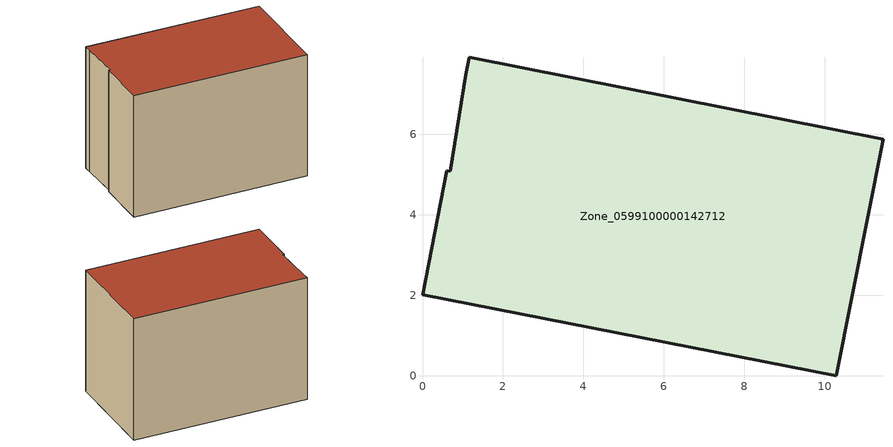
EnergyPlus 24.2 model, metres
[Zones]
Zone_0599100000142712
 floor ground (C_G): 0,2.02 0.61,5.1 0.7,5.08 1.07,7.48 1.16,7.92 11.45,5.88 10.29,0 z0
 wall outside (C_F): 1.16,7.92 1.07,7.48 0.7,5.08 0.61,5.1 0,2.02 10.29,0 11.45,5.88 1.16,7.92 z0:7.59
 roof outside (C_R): 0.61,5.1 0,2.02 10.29,0 11.45,5.88 1.16,7.92 1.07,7.48 0.7,5.08 z7.59
[BUILDING]
Pand.0599100000142712: North Axis=0; Terrain=City; Loads Convergence Tolerance Value=0.04; Temperature Convergence Tolerance Value=0.4; Solar Distribution=FullExterior; Maximum Number of Warmup Days=25; Minimum Number of Warmup Days=1
[Site:Location]
Rotterdam.The.Hague.AP_ZH_NLD Design_Conditions: Latitude=51.96; Longitude=4.45; Time Zone=1; Elevation=-4.5
[SITE:GROUNDTEMPERATURE:BUILDINGSURFACE]
18, 18, 18, 18, 18, 18, 18, 18, 18, 18, 18, 18
[MATERIAL] Thermal Absorptance=0.9; Solar Absorptance=0.7; Visible Absorptance=0.7
Name | Roughness | Thickness | Conductivity | Density | Specific Heat
G.TI.1975-1991 | MediumSmooth | 0.15 | 0.288461 | 540 | 1210
F.TI.1975-1991 | Rough | 0.3 | 0.230769 | 1920 | 840
R.TI.1975-1991 | MediumRough | 0.2 | 0.153846 | 1500 | 1000
[CONSTRUCTION]
C_G: G.TI.1975-1991
C_F: F.TI.1975-1991
C_R: R.TI.1975-1991
[ZONE]
Zone_0599100000142712: Type=1; Multiplier=1; Ceiling Height=Autocalculate; Volume=Autocalculate; Floor Area=autocalculate; Part of Total Floor Area=Yes
[ZONEINFILTRATION:DESIGNFLOWRATE]
Infil_Zone_0599100000142712: Zone or ZoneList or Space or SpaceList=Zone_0599100000142712; Schedule=AlwaysOn; Design Flow Rate Calculation Method=Flow/Area; Flow Rate per Floor Area=0.003; Constant Term Coefficient=1; Temperature Term Coefficient=0; Velocity Term Coefficient=0; Velocity Squared Term Coefficient=0
[HVACTEMPLATE:ZONE:IDEALLOADSAIRSYSTEM]
Zone_0599100000142712: Maximum Heating Supply Air Temperature=50; Minimum Cooling Supply Air Temperature=13; Maximum Heating Supply Air Humidity Ratio=0.0156; Minimum Cooling Supply Air Humidity Ratio=0.0077; Heating Limit=NoLimit; Cooling Limit=NoLimit; Dehumidification Control Type=ConstantSensibleHeatRatio; Cooling Sensible Heat Ratio=0.7; Dehumidification Setpoint=60; Humidification Control Type=None; Humidification Setpoint=30; Outdoor Air Method=None; Outdoor Air Flow Rate per Person=0.00944; Outdoor Air Flow Rate per Zone Floor Area=0; Outdoor Air Flow Rate per Zone=0; Demand Controlled Ventilation Type=None; Outdoor Air Economizer Type=NoEconomizer; Heat Recovery Type=None; Sensible Heat Recovery Effectiveness=0.7; Latent Heat Recovery Effectiveness=0.65
[ZONECONTROL:THERMOSTAT]
ThermostatControl_Zone_0599100000142712: Zone or ZoneList=Zone_0599100000142712; Control Type Schedule=DualSetpointControlType; Control 1=Thermostat_Zone_0599100000142712; Temperature Difference Between Cutout And Setpoint=0
[THERMOSTATSETPOINT:DUALSETPOINT]
Thermostat_Zone_0599100000142712: Heating Setpoint Temperature Schedule=HeatingSetpoint_Zone_0599100000142712; Cooling Setpoint Temperature Schedule=CoolingSetpoint_Zone_0599100000142712
[SCHEDULE:COMPACT]
HeatingSetpoint_Zone_0599100000142712: Through: 12/31, For: AllDays, Until: 24:00, 21
CoolingSetpoint_Zone_0599100000142712: Through: 12/31, For: AllDays, Until: 24:00, 24
DualSetpointControlType: Through: 12/31, For: AllDays, Until: 24:00, 4
AlwaysOn: Through: 12/31, For: AllDays, Until: 24:00, 1
